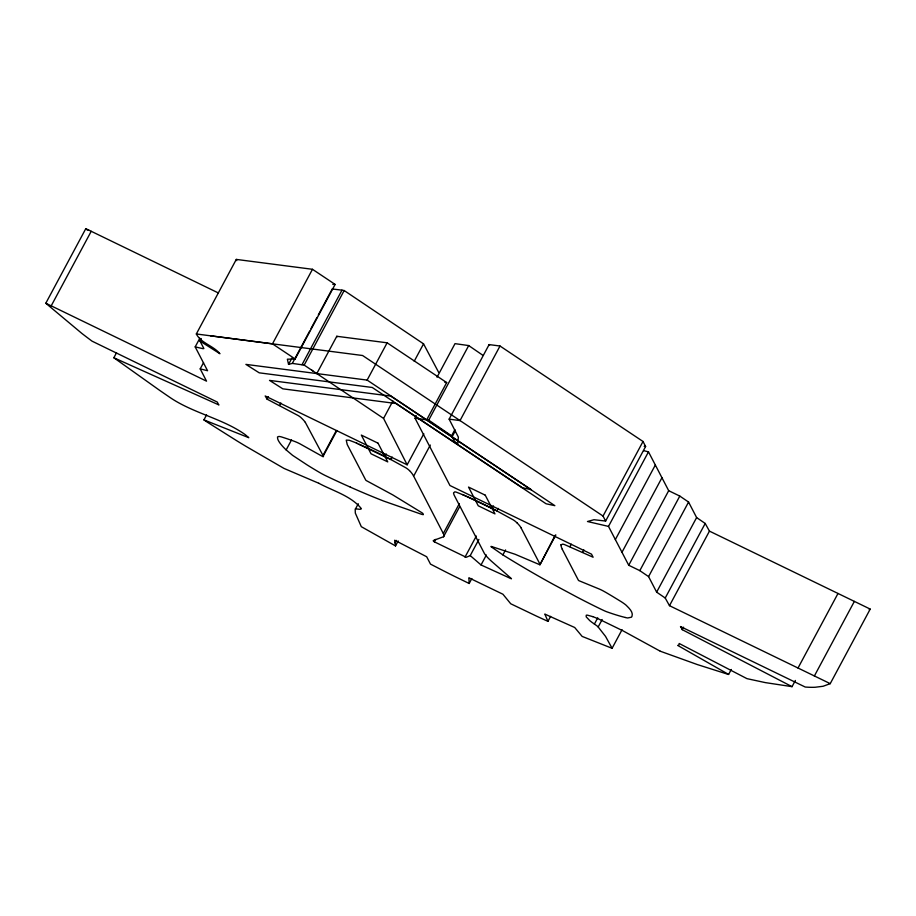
<?xml version="1.0" encoding="UTF-8"?>
<svg xmlns="http://www.w3.org/2000/svg" width="916" height="916" viewBox="0 0 916 916"><rect width="100%" height="100%" fill="white"/><g stroke="black" fill="none" stroke-linecap="round" stroke-linejoin="round"><path stroke-width="1.37" d="M318.814 483.27C333.149 490.976 351.114 495.911 361.362 508.643A24.892 4.156 28.2 0 1 359.805 509.273A33.457 5.576 28.2 0 1 357.698 509.044L355.19 508.987L355.316 513.086L361.316 526.689L395.529 545.925L394.659 540.222L426.673 556.745L430.486 564.107L445.863 572.019A289.651 48.308 28.2 0 0 454.347 576.267L469.175 583.492L468.889 577.756A173.239 28.888 28.2 0 0 474.728 580.63L502.93 594.232L510.739 603.77L536.444 616.09A188.467 31.43 28.2 0 0 547.951 621.346L550.619 616.376M561.016 544.814L562.699 544.138A12.252 2.038 28.2 0 1 564.462 544.551L593.11 557.226L591.518 554.169L449.951 485.514L415.028 418.211L416.368 415.727M116.515 352.786L113.847 357.755L218.935 404.952L218.489 404.391A23.53 3.927 28.2 0 1 217.997 403.613L217.619 402.697A33.766 5.633 28.2 0 0 217.287 402.067L92.058 341.164A313.993 52.361 28.2 0 1 81.959 333.504L45.8 303.253L85.783 228.691A64.704 10.786 28.2 0 1 88.692 230.076M45.8 303.253A64.704 10.786 28.2 0 1 48.708 304.639L51.204 305.852L91.222 231.301L218.065 292.811M201.325 338.577L199.997 341.061L219.932 353.736C213.371 345.698 200.982 343.168 196.322 333.974L236.294 259.411L312.47 269.293L328.752 280.147A233.282 38.907 28.2 0 1 335.107 284.452L295.124 359.015L287.372 359.198L288.551 364.373L292.319 363.412L304.181 365.095L312.906 370.957M203.535 362.667L200.203 368.885L207.566 370.728L195.188 346.889L199.848 338.187M318.814 483.27A29.862 4.981 28.2 0 0 315.963 482.056L284.006 468.42L245.992 446.367A197.913 33.01 28.2 0 1 236.992 440.894L208.081 422.677A44.609 7.442 28.2 0 1 205.31 420.833L203.924 419.883L206.581 414.902M210.554 335.817L272.487 343.855L312.47 269.293M305.383 422.413A71.219 11.874 28.2 0 0 302.658 419.23L300.791 417.398A9.732 1.626 28.2 0 0 298.341 415.646L267.083 399.158L268.422 396.662M288.551 364.373L291.883 358.156M292.319 363.412L309.642 331.1M310.982 328.615L316.97 317.428M318.31 314.944L331.638 290.086M279.552 405.456L280.88 402.971M301.994 364.728L341.977 290.166L344.164 290.532L423.547 343.855L438.581 372.228M304.181 365.095L344.164 290.532M316.799 373.579L336.79 336.286L387.125 342.813L446.676 382.567L426.684 419.849M350.267 487.083A156.647 26.129 28.2 0 1 325.134 475.45A15.446 2.576 28.2 0 1 319.111 472.187A82.898 13.82 28.2 0 1 307.1 464.904L292.57 455.332L286.17 449.916L291.506 439.966M286.124 449.893A97.039 16.179 28.2 0 1 277.651 438.707L277.514 436.966L278.853 436.463A17.29 2.885 28.2 0 1 281.487 436.932L286.571 438.581A103.588 17.278 28.2 0 1 294.826 441.512L296.658 442.256A9.732 1.626 28.2 0 1 299.944 443.825L321.596 455.95A3.813 0.641 28.2 0 0 322.959 456.58A3.63 0.607 28.2 0 0 323.485 456.58L322.993 455.47L336.309 430.612M322.959 456.58L336.951 430.486M367.133 380.094L531.246 489.659L522.486 487.77L372.251 387.479L259.205 372.823L245.9 364.385L367.133 380.094L387.125 342.813M267.083 399.158L265.193 395.964L407.162 464.813L383.564 418.417L392.895 401.013M414.215 361.248L423.547 343.855M355.614 508.712L358.282 503.743M384.938 456.477L386.266 453.993M392.151 457.027L390.811 459.511L354.939 442.417L349.214 440.241L346.248 440.115L347.221 444.535L365.713 480.041A5.725 0.95 28.2 0 0 366.32 480.602L392.712 494.858L422.127 512.868A6.32 1.053 28.2 0 1 422.974 513.613L423.352 514.609A5.175 0.859 28.2 0 1 422.963 514.609L422.081 514.426A22.751 3.79 28.2 0 1 421.177 514.162L383.793 501.109A197.787 32.987 28.2 0 1 350.301 487.117M437.024 377.209L455.012 343.649L468.694 345.572L482.984 355.374M415.028 418.211L428.711 420.135L468.694 345.572M407.162 464.813L423.822 433.749M430.314 445.061L413.654 476.125L444.077 535.013L443.722 536.673L434.47 540.074M428.711 420.135L451.577 435.81L454.302 441.054L457.737 444.145L458.366 437.138L449.138 419.15L489.121 344.588L500.01 346.019L643.021 441.489L645.608 446.493L605.625 521.055L593.969 519.716L587.477 521.513L608.499 526.402L628.72 565.252L639.815 570.645L648.585 576.611L656.635 592.137L665.222 598.022L669.482 605.682L826.175 681.676A131.538 21.938 28.2 0 1 830.217 683.668L870.2 609.106A131.538 21.938 28.2 0 0 866.158 607.113L709.453 531.12L705.206 523.46L696.618 517.574L688.569 502.048L679.798 496.083L668.691 490.69L648.482 451.84L643.685 450.672M451.577 435.81L454.909 429.593M500.01 346.019L460.027 420.581L449.138 419.15M395.071 542.879L396.399 540.394M452.103 436.829L455.435 430.612M395.529 545.925L398.185 540.944M478.896 539.444L470.229 555.6L466.221 557.294L434.413 541.86L435.741 539.375M443.367 533.41L459.363 503.582M443.527 536.776L459.511 506.949M464.996 557.157L476.32 536.032M493.472 505.964L492.132 508.449L493.014 508.895M498.201 508.403L496.861 510.888L466.588 496.38M469.175 583.492L471.843 578.523M463.233 494.903L456.431 492.201A9.71 1.614 28.2 0 0 454.805 491.846L453.535 492.877A100.577 16.774 28.2 0 0 454.29 495.396L484.404 553.482A69.834 11.645 28.2 0 0 491.652 561.382L511.22 578.443A5.897 0.985 28.2 0 1 511.426 578.843L481.037 564.954L486.373 555.004M625.193 617.441A107.412 17.908 28.2 0 1 606.77 611.774A11.908 1.981 28.2 0 1 603.232 610.262L601.01 609.209A153.258 25.556 28.2 0 1 577.08 597.14L553.802 584.66A195.635 32.621 28.2 0 1 502.873 554.89L505.563 549.921M502.895 554.89L490.919 546.612A6.298 1.053 28.2 0 1 491.285 546.428L515.021 554.237L539.868 564.76A5.542 0.927 28.2 0 0 540.119 564.496L555.142 535.299M539.868 564.76L555.852 534.933M569.947 546.692L571.286 544.207M582.542 552.371L583.881 549.886M605.625 521.055L603.037 516.052L643.021 441.489M608.499 526.402L648.482 451.84M615.346 539.593L655.329 465.03M621.953 552.325L661.936 477.763M547.951 621.346L544.825 614.052A265.663 44.3 28.2 0 0 552.566 617.579L574.698 627.494L582.141 636.414L612.117 648.31L605.533 636.391L598.171 626.991A8.301 1.385 28.2 0 0 596.934 625.857L594.415 624.048L597.747 617.842M628.72 565.252L668.691 490.69M598.171 626.991L602.167 619.537M639.815 570.645L679.798 496.083M648.585 576.611L688.569 502.048M612.06 648.345L622.056 629.704M656.635 592.137L696.618 517.574M665.222 598.022L705.206 523.46M669.482 605.682L709.453 531.12M795.374 680.451L792.042 686.657L682.225 629.658L683.554 627.174M660.276 651.219L697.351 664.569L727.922 674.268L728.609 674.439L731.277 669.47M798.019 668.027L838.003 593.465M814.381 675.962L854.365 601.4M869.17 609.632L870.2 609.106M830.217 683.668L823.095 686.267L815.206 687.252A319.318 53.254 28.2 0 1 805.221 687.034L680.485 626.544L681.344 627.884A86.322 14.393 28.2 0 1 682.237 629.658M332.073 288.941L341.977 290.166M434.07 540.211L433.211 540.715A4.088 0.687 28.2 0 0 433.463 541.07L434.413 541.86M332.794 284.395L333.607 284.418M334.008 284.429L335.107 284.452M644.154 446.321L645.608 446.493M196.322 333.974L362.576 355.511L603.037 516.052M444.798 382.304L446.676 382.567M195.188 346.889L202.802 348.63A15.538 2.588 28.2 0 0 203.867 348.515L199.997 341.061M792.042 686.657L765.295 682.603L746.941 678.642L679.168 643.479L678.974 644.841A32.827 5.473 28.2 0 1 677.714 645.414L728.609 674.439M592.789 616.64L587.511 615.186A16.614 2.771 28.2 0 0 586.24 615.254L586.194 616.857L589.812 620.659A21.469 3.584 28.2 0 0 594.415 624.048M203.924 419.883L248.797 437.699A69.376 11.576 28.2 0 1 245.396 434.768C222.474 418.314 192.211 413.105 168.876 396.697A357.286 59.586 28.2 0 1 159.304 390.113L113.847 357.755M462.42 494.548L467.263 496.678M464.034 495.258L465.649 495.957M356.587 443.138L357.412 443.504M359.072 444.237L359.896 444.603M88.692 230.076L91.222 231.301M51.239 305.864L206.535 381.148L200.203 368.885M385.304 456.66L386.758 457.416M493.61 509.204L495.682 510.269M387.491 457.794L389.701 458.939M496.266 510.578L513.258 519.887A10.545 1.763 28.2 0 1 515.261 521.296L517.105 522.91M390.445 459.317L405.822 467.767A9.927 1.66 28.2 0 1 408.284 469.53L409.463 470.584M660.15 651.15L622.811 630.735L599.511 619.411A23.53 3.927 28.2 0 0 592.824 616.674M272.487 343.855L288.769 354.71A233.282 38.907 28.2 0 1 295.124 359.015M336.79 336.286L337.477 336.756M311.6 370.075L383.564 418.417M481.037 564.954L470.229 555.6M85.783 228.691L87.375 230.134M305.326 422.379L322.993 455.47M521.009 527.811L539.822 563.89M489.121 344.588L489.533 345.435M562.252 549.256L578.408 580.275A4.03 0.676 28.2 0 0 578.923 580.687L599.923 589.309A10.328 1.718 28.2 0 1 603.083 590.866L605.854 592.412A109.508 18.263 28.2 0 1 613.583 597.003L621.208 601.675A17.164 2.862 28.2 0 1 625.891 605.007C628.742 607.869 633.506 611.98 632.006 616.285A40.67 6.778 28.2 0 0 631.822 616.56L631.674 616.857A37.396 6.24 28.2 0 1 631.445 617.189L627.746 617.968A28.476 4.752 28.2 0 1 625.25 617.487M236.74 260.659L236.294 259.411M360.721 444.97A128.091 21.366 28.2 0 1 368.232 448.382A94.943 15.835 28.2 0 1 384.938 456.466M409.601 470.652A77.963 13.007 28.2 0 1 413.551 476.08M468.076 497.033A122.71 20.461 28.2 0 1 475.438 500.365A90.249 15.057 28.2 0 1 492.132 508.437M517.036 522.876A70.658 11.782 28.2 0 1 521.124 527.868M562.298 549.279A161.731 26.976 28.2 0 1 560.947 544.768M390.743 396.101L269.51 380.392L282.815 388.831L395.861 403.487L546.085 503.777L554.844 505.666L390.743 396.101M378.033 443.184L361.328 435.077L371.037 453.786L387.743 461.893L378.033 443.184M485.251 495.178L468.534 487.072L478.244 505.781L494.961 513.887L485.251 495.178"/></g></svg>
